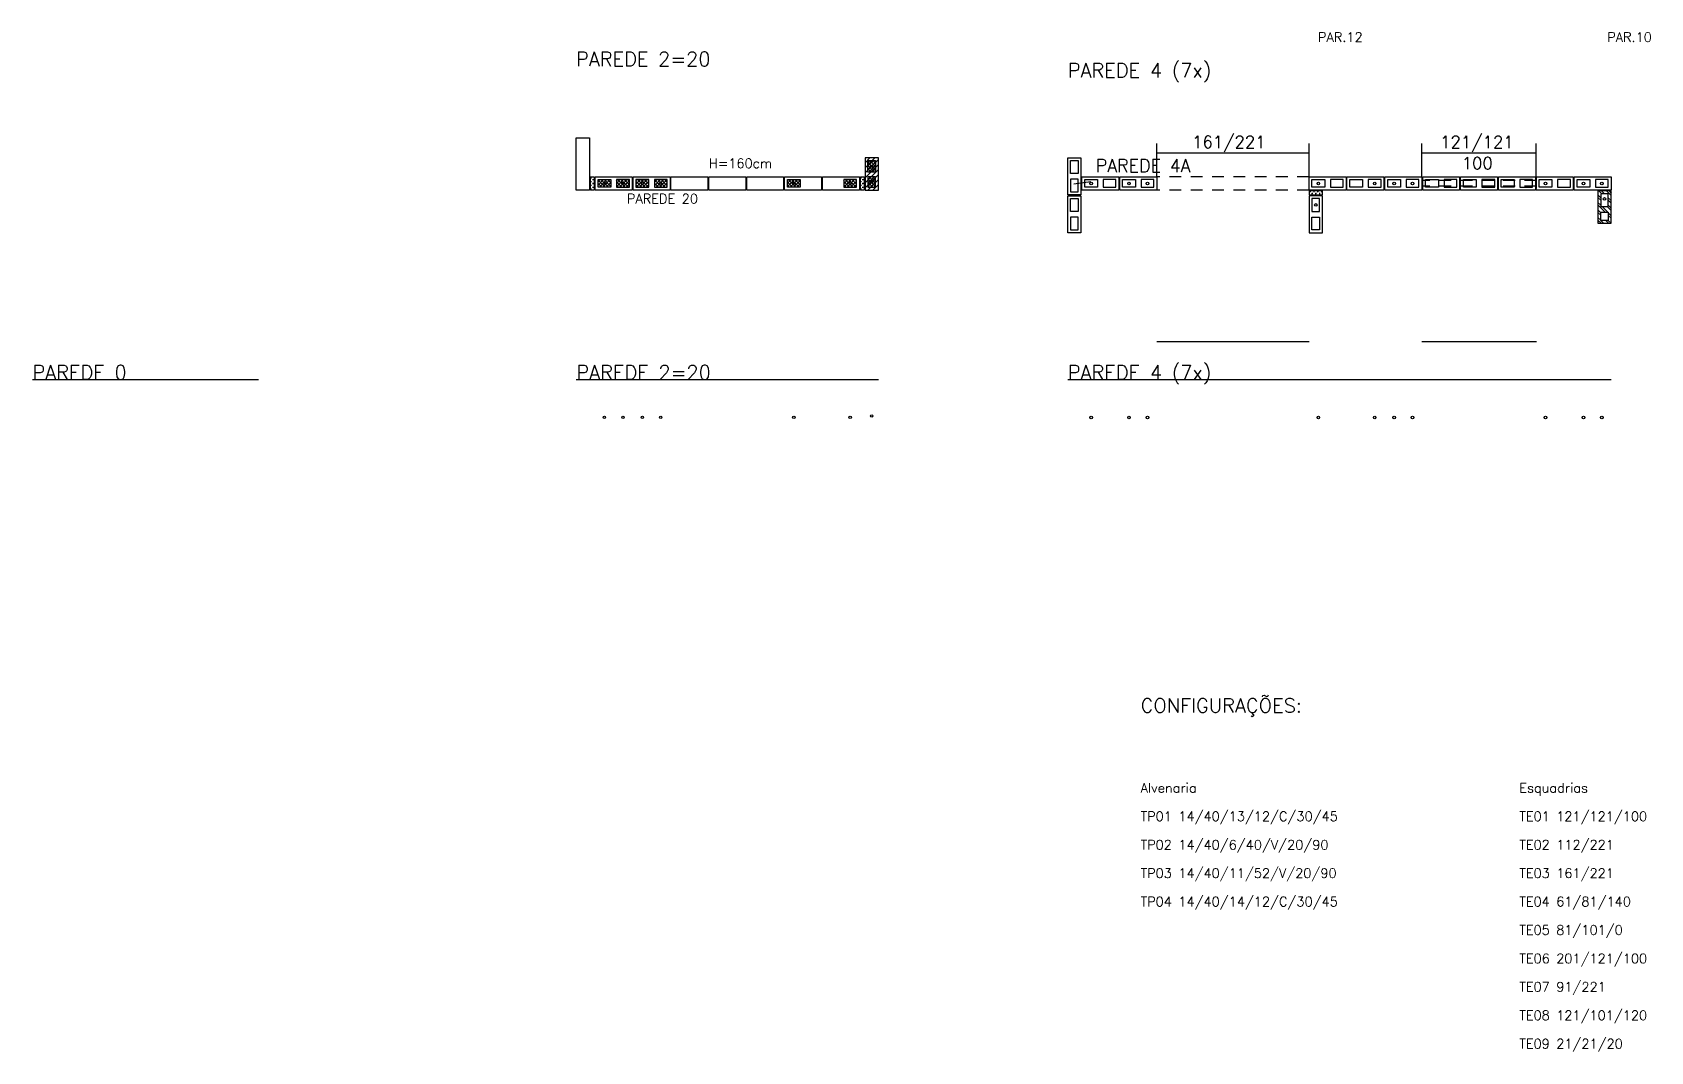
# Model space of a CAD drawing. Extents: x 0 to 187, y -7 to 20.
# Drawn here: x 0 to 17.09, y -7.09 to 3.66 of the extents above; entities that cross this region are included whole.
import ezdxf

# ---------------------------------------------------------------- set-up
doc = ezdxf.new("R2010")
doc.units = 0
doc.header["$LTSCALE"] = 0.5
doc.header["$MEASUREMENT"] = 0
doc.linetypes.add('HIDDEN', pattern=[0.375, 0.25, -0.125])
for name, color, linetype in [('AUX01', 1, 'CONTINUOUS'), ('B04', 6, 'CONTINUOUS'), ('B34', 150, 'CONTINUOUS'), ('B39', 2, 'CONTINUOUS'), ('BLOCO-E14', 2, 'CONTINUOUS'), ('BLOCO-I', 3, 'CONTINUOUS'), ('ESQ01', 5, 'CONTINUOUS'), ('ESQ02', 172, 'CONTINUOUS'), ('ESQ03', 180, 'CONTINUOUS'), ('ESQ04', 182, 'CONTINUOUS'), ('ESQ05', 190, 'CONTINUOUS'), ('ESQ06', 192, 'CONTINUOUS'), ('ESQ07', 194, 'CONTINUOUS'), ('ESQ08', 202, 'CONTINUOUS'), ('ESQ09', 204, 'CONTINUOUS'), ('ESQUADRIA', 5, 'HIDDEN'), ('FERRO', 4, 'CONTINUOUS'), ('GROUTE', 6, 'CONTINUOUS'), ('GROUTE01', 212, 'CONTINUOUS'), ('GROUTE03', 232, 'CONTINUOUS'), ('HATCHPIL', 7, 'CONTINUOUS'), ('PAR01', 2, 'CONTINUOUS'), ('PAR02', 3, 'CONTINUOUS'), ('PAR03', 4, 'CONTINUOUS'), ('PAR04', 140, 'CONTINUOUS'), ('PIL01', 4, 'CONTINUOUS'), ('TXP03', 3, 'CONTINUOUS'), ('TXT02', 2, 'CONTINUOUS'), ('TXT05', 4, 'CONTINUOUS')]:
    doc.layers.add(name, color=color, linetype=linetype)
doc.styles.add('ROMANS', font='romans.shx')
doc.styles.add('SIMPLEX', font='SIMPLEX')
pattern_1 = [(45, (-127.023603, -9.183088), (-0.0176776695, 0.0176776695), []), (135, (-127.023603, -9.183088), (-0.0176776695, -0.0176776695), [])]

msp = doc.modelspace()

# ---------------------------------------------------------------- hatches: boundary and pattern name
at = {"layer": 'B04'}
h = msp.add_hatch(dxfattribs=at)
h.set_pattern_fill('CROSS', scale=0.08, angle=180, style=0)
h.set_pattern_definition([(1e-14, (-108.804748, 95.75), (0.02, -0.02), [0.01, -0.03]), (270, (-108.799748, 95.755), (-0.02, -0.02), [0.01, -0.03])])
h.paths.add_polyline_path([(5.8953, 2), (5.8953, 2.14), (5.9353, 2.14), (5.9353, 2)])
h = msp.add_hatch(dxfattribs=at)
h.set_pattern_fill('CROSS', scale=0.08, angle=180, style=0)
h.set_pattern_definition([(1e-14, (-105.954748, 95.75), (0.02, -0.02), [0.01, -0.03]), (270, (-105.949748, 95.755), (-0.02, -0.02), [0.01, -0.03])])
h.paths.add_polyline_path([(8.7453, 2), (8.7453, 2.14), (8.7853, 2.14), (8.7853, 2)])
h = msp.add_hatch(dxfattribs=at)
h.set_pattern_fill('CROSS', scale=0.08, angle=180, style=0)
h.set_pattern_definition([(1e-14, (-135.749105, 61.505025), (0.02, -0.02), [0.01, -0.03]), (270, (-135.744105, 61.510025), (-0.02, -0.02), [0.01, -0.03])])
h.paths.add_polyline_path([(13.6252, 1.99), (13.4852, 1.99), (13.4852, 1.95), (13.6252, 1.95)])
at = {"layer": 'B34'}
h = msp.add_hatch(dxfattribs=at)
h.set_pattern_fill('ANSI31', scale=0.3, angle=180, style=0)
h.set_pattern_definition([(45, (-5.847013, -99.539786), (0.026516504, -0.026516504), [])])
h.paths.add_polyline_path([(8.9353, 2.34), (8.7953, 2.34), (8.7953, 2), (8.9353, 2)])
h = msp.add_hatch(dxfattribs=at)
h.set_pattern_fill('ANSI32', scale=0.15, angle=270, style=0)
h.set_pattern_definition([(315, (16.404783, 2.238294), (0.039775, 0.039775), []), (315, (16.404783, 2.21178), (0.039775, 0.039775), [])])
h.paths.add_polyline_path([(16.6752, 1.65), (16.6752, 1.99), (16.5352, 1.99), (16.5352, 1.65)])
h.paths.add_polyline_path([(16.6452, 1.765), (16.6452, 1.68), (16.5652, 1.68), (16.5652, 1.765)], flags=16)
h.paths.add_polyline_path([(16.6452, 1.825), (16.5652, 1.825), (16.5652, 1.96), (16.6452, 1.96)], flags=16)
at = {"layer": 'HATCHPIL'}
h = msp.add_hatch(dxfattribs=at)
h.set_pattern_fill('ANSI37', color=256, scale=0.2, style=0)
h.set_pattern_definition(pattern_1)
h.paths.add_polyline_path([(8.8253, 2.19), (8.9053, 2.19), (8.9053, 2.31), (8.8253, 2.31)])
h = msp.add_hatch(dxfattribs=at)
h.set_pattern_fill('ANSI37', color=256, scale=0.2, style=0)
h.set_pattern_definition(pattern_1)
h.paths.add_polyline_path([(6.1103, 2.11), (5.9753, 2.11), (5.9753, 2.03), (6.1103, 2.03)])
h = msp.add_hatch(dxfattribs=at)
h.set_pattern_fill('ANSI37', color=256, scale=0.2, style=0)
h.set_pattern_definition(pattern_1)
h.paths.add_polyline_path([(6.3053, 2.11), (6.1703, 2.11), (6.1703, 2.03), (6.3053, 2.03)])
h = msp.add_hatch(dxfattribs=at)
h.set_pattern_fill('ANSI37', color=256, scale=0.2, style=0)
h.set_pattern_definition(pattern_1)
h.paths.add_polyline_path([(6.5103, 2.03), (6.5103, 2.11), (6.3753, 2.11), (6.3753, 2.03)])
h = msp.add_hatch(dxfattribs=at)
h.set_pattern_fill('ANSI37', color=256, scale=0.2, style=0)
h.set_pattern_definition(pattern_1)
h.paths.add_polyline_path([(6.7053, 2.11), (6.5703, 2.11), (6.5703, 2.03), (6.7053, 2.03)])
h = msp.add_hatch(dxfattribs=at)
h.set_pattern_fill('ANSI37', color=256, scale=0.2, style=0)
h.set_pattern_definition(pattern_1)
h.paths.add_polyline_path([(8.1103, 2.11), (7.9753, 2.11), (7.9753, 2.03), (8.1103, 2.03)])
h = msp.add_hatch(dxfattribs=at)
h.set_pattern_fill('ANSI37', color=256, scale=0.2, style=0)
h.set_pattern_definition(pattern_1)
h.paths.add_polyline_path([(8.7053, 2.11), (8.5703, 2.11), (8.5703, 2.03), (8.7053, 2.03)])
h = msp.add_hatch(dxfattribs=at)
h.set_pattern_fill('ANSI37', color=256, scale=0.2, style=0)
h.set_pattern_definition(pattern_1)
h.paths.add_polyline_path([(8.9053, 2.14), (8.9053, 2.03), (8.8253, 2.03), (8.8253, 2.14)])

# ---------------------------------------------------------------- linework, layer by layer
at = {"layer": 'AUX01'}
for p, q in [((11.8752, 2.1399), (11.8752, 2.4899)), ((13.4852, 2.14), (13.4852, 2.4899)), ((14.6752, 2.1399), (14.6752, 2.4899)), ((15.8852, 2.1399), (15.8852, 2.4899)), ((13.4852, 2.39), (11.8752, 2.3899)), ((15.8852, 2.3899), (14.6752, 2.3899))]:
    msp.add_line(p, q, dxfattribs=at)
at = {"layer": 'B04'}
msp.add_lwpolyline([(13.6252, 1.99), (13.4852, 1.99), (13.4852, 1.95), (13.6252, 1.95)], close=True, dxfattribs=at)
at = {"layer": 'B34'}
for points in [[(16.5352, 1.65), (16.6752, 1.65), (16.6752, 1.99), (16.5352, 1.99)], [(16.5652, 1.825), (16.6452, 1.825), (16.6452, 1.96), (16.5652, 1.96)], [(16.5652, 1.765), (16.6452, 1.765), (16.6452, 1.68), (16.5652, 1.68)]]:
    msp.add_lwpolyline(points, close=True, dxfattribs=at)
at = {"layer": 'B39'}
for points in [[(11.0753, 1.95), (10.9353, 1.95), (10.9353, 2.34), (11.0753, 2.34)], [(11.0453, 2.175), (10.9653, 2.175), (10.9653, 2.31), (11.0453, 2.31)], [(11.0453, 2.115), (10.9653, 2.115), (10.9653, 1.98), (11.0453, 1.98)], [(11.4753, 2.14), (11.4753, 2), (11.0853, 2), (11.0853, 2.14)], [(11.2503, 2.11), (11.2503, 2.03), (11.1153, 2.03), (11.1153, 2.11)], [(11.3103, 2.11), (11.3103, 2.03), (11.4453, 2.03), (11.4453, 2.11)], [(11.8753, 2.14), (11.8753, 2), (11.4853, 2), (11.4853, 2.14)], [(11.6503, 2.11), (11.6503, 2.03), (11.5153, 2.03), (11.5153, 2.11)], [(11.7103, 2.11), (11.7103, 2.03), (11.8453, 2.03), (11.8453, 2.11)], [(13.8752, 2.14), (13.8752, 2), (13.4852, 2), (13.4852, 2.14)], [(13.6502, 2.11), (13.6502, 2.03), (13.5152, 2.03), (13.5152, 2.11)], [(13.7102, 2.11), (13.7102, 2.03), (13.8452, 2.03), (13.8452, 2.11)], [(14.2752, 2.14), (14.2752, 2), (13.8852, 2), (13.8852, 2.14)], [(14.0502, 2.11), (14.0502, 2.03), (13.9152, 2.03), (13.9152, 2.11)], [(14.1102, 2.11), (14.1102, 2.03), (14.2452, 2.03), (14.2452, 2.11)], [(14.6752, 2.14), (14.6752, 2), (14.2852, 2), (14.2852, 2.14)], [(14.4502, 2.11), (14.4502, 2.03), (14.3152, 2.03), (14.3152, 2.11)], [(14.5102, 2.11), (14.5102, 2.03), (14.6452, 2.03), (14.6452, 2.11)], [(15.0752, 2.14), (15.0752, 2), (14.6852, 2), (14.6852, 2.14)], [(14.8502, 2.11), (14.8502, 2.03), (14.7152, 2.03), (14.7152, 2.11)], [(14.9102, 2.11), (14.9102, 2.03), (15.0452, 2.03), (15.0452, 2.11)], [(15.4752, 2.14), (15.4752, 2), (15.0852, 2), (15.0852, 2.14)], [(15.2502, 2.11), (15.2502, 2.03), (15.1152, 2.03), (15.1152, 2.11)], [(15.3102, 2.11), (15.3102, 2.03), (15.4452, 2.03), (15.4452, 2.11)], [(15.8752, 2.14), (15.8752, 2), (15.4852, 2), (15.4852, 2.14)], [(15.6502, 2.11), (15.6502, 2.03), (15.5152, 2.03), (15.5152, 2.11)], [(15.7102, 2.11), (15.7102, 2.03), (15.8452, 2.03), (15.8452, 2.11)], [(16.2752, 2.14), (16.2752, 2), (15.8852, 2), (15.8852, 2.14)], [(16.0502, 2.11), (16.0502, 2.03), (15.9152, 2.03), (15.9152, 2.11)], [(16.1102, 2.11), (16.1102, 2.03), (16.2452, 2.03), (16.2452, 2.11)], [(16.6752, 2.14), (16.6752, 2), (16.2852, 2), (16.2852, 2.14)], [(16.4502, 2.11), (16.4502, 2.03), (16.3152, 2.03), (16.3152, 2.11)], [(16.5102, 2.11), (16.5102, 2.03), (16.6452, 2.03), (16.6452, 2.11)], [(11.0753, 1.55), (10.9353, 1.55), (10.9353, 1.94), (11.0753, 1.94)], [(11.0453, 1.775), (10.9653, 1.775), (10.9653, 1.91), (11.0453, 1.91)], [(13.4852, 1.55), (13.6252, 1.55), (13.6252, 1.94), (13.4852, 1.94)], [(13.5152, 1.775), (13.5952, 1.775), (13.5952, 1.91), (13.5152, 1.91)], [(11.0453, 1.715), (10.9653, 1.715), (10.9653, 1.58), (11.0453, 1.58)], [(13.5152, 1.715), (13.5952, 1.715), (13.5952, 1.58), (13.5152, 1.58)]]:
    msp.add_lwpolyline(points, close=True, dxfattribs=at)
at = {"layer": 'BLOCO-E14'}
for points in [[(8.7953, 2.34), (8.7953, 2), (8.9353, 2), (8.9353, 2.34)], [(5.8953, 2), (5.8953, 2.14), (5.9353, 2.14), (5.9353, 2)], [(6.3353, 2), (5.9453, 2), (5.9453, 2.14), (6.3353, 2.14)], [(6.7353, 2), (6.3453, 2), (6.3453, 2.14), (6.7353, 2.14)], [(7.1353, 2), (6.7453, 2), (6.7453, 2.14), (7.1353, 2.14)], [(7.5353, 2), (7.1453, 2), (7.1453, 2.14), (7.5353, 2.14)], [(7.9353, 2), (7.5453, 2), (7.5453, 2.14), (7.9353, 2.14)], [(8.3353, 2), (7.9453, 2), (7.9453, 2.14), (8.3353, 2.14)], [(8.7353, 2), (8.3453, 2), (8.3453, 2.14), (8.7353, 2.14)], [(8.7453, 2), (8.7453, 2.14), (8.7853, 2.14), (8.7853, 2)]]:
    msp.add_lwpolyline(points, close=True, dxfattribs=at)
at = {"layer": 'BLOCO-I'}
for points in [[(8.9053, 2.19), (8.8253, 2.19), (8.8253, 2.31), (8.9053, 2.31)], [(6.1103, 2.11), (6.1103, 2.03), (5.9753, 2.03), (5.9753, 2.11)], [(6.1703, 2.03), (6.3053, 2.03), (6.3053, 2.11), (6.1703, 2.11)], [(6.5103, 2.03), (6.5103, 2.11), (6.3753, 2.11), (6.3753, 2.03)], [(6.5703, 2.03), (6.7053, 2.03), (6.7053, 2.11), (6.5703, 2.11)], [(8.1103, 2.11), (8.1103, 2.03), (7.9753, 2.03), (7.9753, 2.11)], [(8.5703, 2.03), (8.7053, 2.03), (8.7053, 2.11), (8.5703, 2.11)], [(8.8253, 2.14), (8.8253, 2.03), (8.9053, 2.03), (8.9053, 2.14)]]:
    msp.add_lwpolyline(points, close=True, dxfattribs=at)
at = {"layer": 'ESQ01'}
msp.add_line((14.6753, 0.4), (15.8853, 0.4), dxfattribs=at)
at = {"layer": 'ESQ03'}
msp.add_line((11.8752, 0.4), (13.4853, 0.4), dxfattribs=at)
at = {"layer": 'ESQUADRIA'}
for p, q in [((13.4852, 2.14), (11.8753, 2.14)), ((14.6752, 2.14), (14.6752, 2)), ((15.8852, 2.1), (14.6752, 2.1)), ((15.8852, 2.14), (15.8852, 2)), ((13.4852, 2), (11.8753, 2)), ((15.8852, 2.04), (14.6752, 2.04))]:
    msp.add_line(p, q, dxfattribs=at)
at = {"layer": 'FERRO'}
msp.add_line((11.0018, 2.0649), (11.1809, 2.0911), dxfattribs=at)
at = {"layer": 'GROUTE'}
for centre, radius in [((8.8653, 2.25), 0.0125), ((6.0428, 2.07), 0.0125), ((6.2378, 2.07), 0.0125), ((6.4428, 2.07), 0.0125), ((6.6378, 2.07), 0.0125), ((8.0428, 2.07), 0.0125), ((8.6378, 2.07), 0.0125), ((8.8653, 2.085), 0.0125), ((11.1828, 2.07), 0.014), ((11.5828, 2.07), 0.014), ((11.7778, 2.07), 0.014), ((13.5827, 2.07), 0.014), ((14.1777, 2.07), 0.014), ((14.3827, 2.07), 0.014), ((14.5777, 2.07), 0.014), ((15.9827, 2.07), 0.014), ((16.3827, 2.07), 0.014), ((16.5777, 2.07), 0.014), ((16.6052, 1.9056), 0.014), ((13.5552, 1.8425), 0.014)]:
    msp.add_circle(centre, radius, dxfattribs=at)
at = {"layer": 'GROUTE01'}
for centre in [(11.1828, -0.4), (11.5828, -0.4), (11.7778, -0.4), (13.5827, -0.4), (14.1777, -0.4), (14.3827, -0.4), (14.5777, -0.4), (15.9827, -0.4), (16.3827, -0.4), (16.5777, -0.4)]:
    msp.add_circle(centre, 0.014, dxfattribs=at)
at = {"layer": 'GROUTE03'}
for centre in [(6.0428, -0.4), (6.2378, -0.4), (6.4428, -0.4), (6.6378, -0.4), (8.0428, -0.4), (8.6378, -0.4), (8.8653, -0.385)]:
    msp.add_circle(centre, 0.0125, dxfattribs=at)
at = {"layer": 'PAR01'}
msp.add_line((0, 0), (2.39, 0), dxfattribs=at)
at = {"layer": 'PAR02'}
msp.add_line((5.7453, 0), (8.9353, 0), dxfattribs=at)
at = {"layer": 'PAR04'}
msp.add_line((10.9353, 0), (16.6752, 0), dxfattribs=at)
at = {"layer": 'PIL01'}
msp.add_lwpolyline([(5.7453, 2), (5.7453, 2.55), (5.8853, 2.55), (5.8853, 2)], close=True, dxfattribs=at)

# ---------------------------------------------------------------- texts
at = {"layer": 'ESQ01', "style": 'ROMANS'}
msp.add_text('TE01 121/121/100', height=0.1, dxfattribs=at).set_placement((15.7057, -4.6605))
at = {"layer": 'ESQ02', "style": 'ROMANS'}
msp.add_text('TE02 112/221', height=0.1, dxfattribs=at).set_placement((15.7057, -4.9605))
at = {"layer": 'ESQ03', "style": 'ROMANS'}
msp.add_text('TE03 161/221', height=0.1, dxfattribs=at).set_placement((15.7057, -5.2605))
at = {"layer": 'ESQ04', "style": 'ROMANS'}
msp.add_text('TE04 61/81/140', height=0.1, dxfattribs=at).set_placement((15.7057, -5.5605))
at = {"layer": 'ESQ05', "style": 'ROMANS'}
msp.add_text('TE05 81/101/0', height=0.1, dxfattribs=at).set_placement((15.7057, -5.8605))
at = {"layer": 'ESQ06', "style": 'ROMANS'}
msp.add_text('TE06 201/121/100', height=0.1, dxfattribs=at).set_placement((15.7057, -6.1605))
at = {"layer": 'ESQ07', "style": 'ROMANS'}
msp.add_text('TE07 91/221', height=0.1, dxfattribs=at).set_placement((15.7057, -6.4605))
at = {"layer": 'ESQ08', "style": 'ROMANS'}
msp.add_text('TE08 121/101/120', height=0.1, dxfattribs=at).set_placement((15.7057, -6.7605))
at = {"layer": 'ESQ09', "style": 'ROMANS'}
msp.add_text('TE09 21/21/20', height=0.1, dxfattribs=at).set_placement((15.7057, -7.0605))
at = {"layer": 'PAR01', "style": 'ROMANS'}
msp.add_text('TP01 14/40/13/12/C/30/45', height=0.1, dxfattribs=at).set_placement((11.7057, -4.6605))
at = {"layer": 'PAR02', "style": 'ROMANS'}
msp.add_text('TP02 14/40/6/40/V/20/90', height=0.1, dxfattribs=at).set_placement((11.7057, -4.9605))
at = {"layer": 'PAR03', "style": 'ROMANS'}
msp.add_text('TP03 14/40/11/52/V/20/90', height=0.1, dxfattribs=at).set_placement((11.7057, -5.2605))
at = {"layer": 'PAR04', "style": 'ROMANS'}
msp.add_text('TP04 14/40/14/12/C/30/45', height=0.1, dxfattribs=at).set_placement((11.7057, -5.5605))
at = {"layer": 'TXP03', "style": 'SIMPLEX'}
msp.add_text('PAREDE 4A', height=0.135, rotation=0, dxfattribs=at).set_placement((11.2319, 2.19))
at = {"layer": 'TXT02', "style": 'ROMANS'}
for s, p in [('PAR.12', (13.5792, 3.5639)), ('PAR.10', (16.6339, 3.5639))]:
    msp.add_text(s, height=0.1, rotation=359.99998, dxfattribs=at).set_placement(p)
at = {"layer": 'TXT02'}
for s, height, style, p in [('161/221', 0.1275, 'SIMPLEX', (12.2494, 2.4434)), ('121/121', 0.1275, 'SIMPLEX', (14.8696, 2.4434)), ('H=160cm', 0.1, 'ROMANS', (7.145, 2.2319)), ('100', 0.1275, 'SIMPLEX', (15.0973, 2.2195)), ('PAREDE 20', 0.1, 'ROMANS', (6.2802, 1.8593)), ('Alvenaria', 0.1, 'ROMANS', (11.7057, -4.3605)), ('Esquadrias', 0.1, 'ROMANS', (15.7057, -4.3605))]:
    msp.add_text(s, height=height, dxfattribs=dict(at, style=style)).set_placement(p)
at = {"layer": 'TXT05', "style": 'ROMANS'}
for s, p in [('PAREDE 2=20', (5.7417, 3.3078)), ('PAREDE 4 (7x)', (10.9353, 3.1883)), ('PAREDE 4 (7x)', (10.9353, 0)), ('PAREDE 0', (0, 0)), ('PAREDE 2=20', (5.7453, 0)), ('CONFIGURAÇÕES:', (11.7057, -3.5157))]:
    msp.add_text(s, height=0.15, dxfattribs=at).set_placement(p)

doc.saveas('drawing.dxf')
